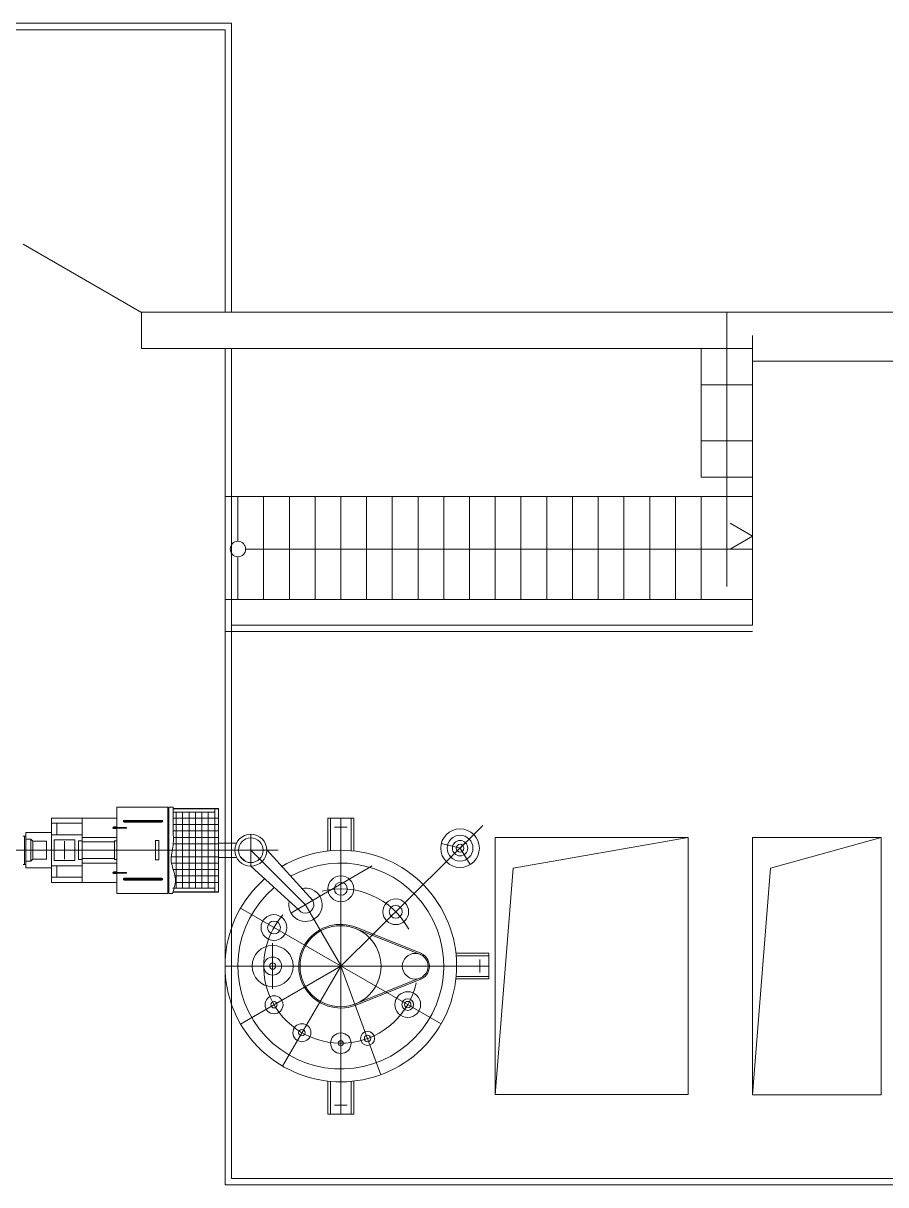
# Model space of a CAD drawing. Header units: millimetres. Extents: x 1337 to 8186, y 1899 to 5236.
# Drawn here: x 7089.1 to 7193.7, y 2717 to 2857.8 of the extents above; entities that cross this region are included whole.
import ezdxf

# ---------------------------------------------------------------- set-up
doc = ezdxf.new("R2010")
doc.units = ezdxf.units.MM
doc.layers.add('Линия связи (Вновь)', color=3, linetype='Continuous', lineweight=60)
doc.layers.add('Строительный', color=251, linetype='Continuous', lineweight=13)

# ---------------------------------------------------------------- blocks, each defined once
blk = doc.blocks.new('A$C049F4C0A')
at = {"layer": 'Строительный', "ltscale": 100}
for p, q in [((290.716, 355.146), (321.677, 355.146)), ((321.677, 355.146), (321.677, 332.669)), ((290.716, 354.646), (321.177, 354.646)), ((321.177, 354.646), (321.177, 332.669)), ((314.677, 332.669), (305.497, 337.969)), ((384.684, 332.692), (314.677, 332.686)), ((314.677, 329.869), (314.677, 332.686)), ((360.177, 332.674), (360.177, 317.615)), ((362.177, 308.369), (362.177, 330.869)), ((362.177, 329.869), (314.677, 329.869)), ((321.177, 329.869), (321.177, 264.869)), ((321.677, 329.869), (321.677, 265.369)), ((362.177, 329.869), (358.177, 329.869)), ((358.177, 329.869), (358.177, 319.869)), ((362.177, 329.869), (358.177, 329.869)), ((362.177, 319.869), (362.177, 329.869)), ((384.684, 328.892), (362.177, 328.89)), ((358.177, 327.043), (362.177, 327.043)), ((358.177, 322.695), (362.177, 322.695)), ((358.177, 319.869), (362.177, 319.869)), ((360.177, 319.369), (360.177, 311.369)), ((362.177, 318.369), (321.177, 318.369)), ((322.177, 318.369), (322.177, 314.88)), ((324.177, 318.369), (324.177, 310.369)), ((326.177, 318.369), (326.177, 310.369)), ((328.177, 318.369), (328.177, 310.369)), ((330.177, 318.369), (330.177, 310.369)), ((332.177, 318.369), (332.177, 310.369)), ((334.177, 318.369), (334.177, 310.369)), ((336.177, 318.369), (336.177, 310.369)), ((338.177, 318.369), (338.177, 310.369)), ((340.177, 318.369), (340.177, 310.369)), ((342.177, 318.369), (342.177, 310.369)), ((344.177, 318.369), (344.177, 310.369)), ((346.177, 318.369), (346.177, 310.369)), ((348.177, 318.369), (348.177, 310.369)), ((350.177, 318.369), (350.177, 310.369)), ((352.177, 318.369), (352.177, 310.369)), ((354.177, 318.369), (354.177, 310.369)), ((356.177, 318.369), (356.177, 310.369)), ((358.177, 318.369), (358.177, 310.369)), ((362.177, 315.28), (360.445, 316.28)), ((362.177, 315.28), (360.445, 314.28)), ((362.177, 314.28), (322.777, 314.28)), ((322.177, 313.68), (322.177, 310.369)), ((362.177, 310.369), (321.177, 310.369)), ((362.177, 307.869), (321.177, 307.869)), ((362.177, 308.369), (321.677, 308.369)), ((316.737, 294.219), (312.777, 294.219)), ((312.777, 294.219), (312.777, 289.149)), ((316.737, 294.219), (316.737, 287.519)), ((316.777, 294.219), (316.777, 287.519)), ((317.14, 294.219), (316.817, 294.219)), ((316.817, 294.219), (316.817, 287.519)), ((320.677, 294.119), (317.141, 294.119)), ((320.677, 294.099), (317.141, 294.099)), ((320.377, 293.819), (317.141, 293.819)), ((317.377, 293.819), (317.377, 287.919)), ((317.877, 293.819), (317.877, 287.919)), ((318.377, 293.819), (318.377, 287.919)), ((318.877, 293.819), (318.877, 287.919)), ((319.377, 293.819), (319.377, 287.919)), ((319.877, 293.819), (319.877, 287.919)), ((320.377, 294.119), (320.377, 287.619)), ((320.657, 294.119), (320.657, 287.619)), ((320.677, 294.119), (320.677, 287.619)), ((312.777, 293.369), (307.697, 293.369)), ((307.697, 288.369), (307.697, 293.369)), ((310.077, 292.969), (307.697, 292.969)), ((308.097, 292.071), (308.097, 292.969)), ((310.077, 293.369), (310.077, 288.369)), ((313.527, 292.649), (312.45, 292.649)), ((312.45, 292.589), (312.45, 292.649)), ((313.527, 292.589), (312.45, 292.589)), ((312.518, 292.649), (312.518, 292.686)), ((312.518, 292.686), (312.707, 292.686)), ((312.518, 292.589), (312.518, 292.553)), ((312.518, 292.553), (312.707, 292.553)), ((312.707, 292.686), (312.707, 292.649)), ((312.707, 292.553), (312.707, 292.589)), ((316.347, 293.119), (313.277, 293.119)), ((316.277, 293.189), (313.347, 293.189)), ((316.277, 293.049), (313.347, 293.049)), ((313.527, 292.589), (313.527, 292.649)), ((320.677, 293.369), (317.15, 293.369)), ((320.677, 292.869), (317.15, 292.869)), ((330.177, 293.369), (329.177, 293.369)), ((329.177, 293.369), (329.177, 290.809)), ((329.377, 293.369), (329.377, 290.829)), ((330.177, 292.669), (329.677, 292.669)), ((330.177, 270.369), (330.177, 293.369)), ((330.177, 293.369), (331.177, 293.369)), ((330.177, 281.869), (341.22, 292.787)), ((330.177, 292.669), (330.677, 292.669)), ((330.977, 293.369), (330.977, 290.829)), ((331.177, 293.369), (331.177, 290.809)), ((339.443, 291.03), (341.22, 292.787)), ((305.697, 291.969), (305.497, 291.969)), ((305.597, 289.769), (305.597, 291.969)), ((305.697, 289.5), (305.697, 292.238)), ((307.697, 292.238), (305.697, 292.238)), ((305.697, 289.769), (305.697, 291.969)), ((306.097, 291.719), (305.697, 291.719)), ((306.097, 290.019), (306.097, 291.719)), ((306.097, 291.719), (306.247, 291.569)), ((310.077, 292.071), (307.697, 292.071)), ((309.497, 291.669), (307.897, 291.669)), ((307.897, 290.069), (307.897, 291.669)), ((309.497, 290.069), (309.497, 291.669)), ((309.777, 291.598), (309.777, 290.14)), ((309.777, 291.598), (310.077, 291.598)), ((312.777, 291.869), (310.077, 291.869)), ((312.577, 291.598), (312.577, 290.14)), ((312.777, 291.598), (312.577, 291.598)), ((316.027, 291.619), (315.777, 291.619)), ((315.777, 291.619), (315.777, 290.119)), ((316.027, 291.619), (316.027, 290.119)), ((320.677, 292.369), (317.15, 292.369)), ((320.677, 291.869), (317.15, 291.869)), ((323.177, 292.109), (323.177, 289.629)), ((357.177, 291.869), (342.177, 291.869)), ((342.177, 271.884), (342.177, 291.869)), ((343.565, 289.469), (357.177, 291.869)), ((357.177, 271.884), (357.177, 291.869)), ((362.177, 271.869), (362.177, 291.869)), ((372.177, 291.869), (362.177, 291.869)), ((363.565, 289.469), (372.177, 291.869)), ((372.177, 271.869), (372.177, 291.869)), ((325.304, 290.869), (303.297, 290.869)), ((306.247, 290.169), (306.247, 291.569)), ((306.247, 291.569), (307.297, 291.569)), ((307.297, 290.169), (307.297, 291.569)), ((308.697, 290.169), (308.697, 291.569)), ((312.577, 291.519), (310.077, 291.519)), ((320.677, 291.369), (317.15, 291.369)), ((322.071, 291.429), (320.677, 291.429)), ((323.177, 290.869), (327.43, 286.634)), ((324.417, 290.898), (327.992, 286.961)), ((339.443, 291.03), (337.99, 291.403)), ((339.443, 291.03), (340.233, 289.755)), ((306.097, 290.019), (305.697, 290.019)), ((306.097, 290.019), (306.247, 290.169)), ((306.247, 290.169), (307.297, 290.169)), ((309.497, 290.069), (307.897, 290.069)), ((309.777, 290.14), (310.077, 290.14)), ((312.577, 290.219), (310.077, 290.219)), ((312.777, 289.869), (310.077, 289.869)), ((312.777, 290.14), (312.577, 290.14)), ((316.027, 290.119), (315.777, 290.119)), ((320.677, 290.369), (316.999, 290.369)), ((320.677, 289.869), (316.999, 289.869)), ((322.071, 290.309), (320.677, 290.309)), ((322.767, 290.001), (322.352, 290.378)), ((305.697, 289.769), (305.497, 289.769)), ((307.697, 289.5), (305.697, 289.5)), ((310.077, 289.668), (307.697, 289.668)), ((308.097, 288.769), (308.097, 289.668)), ((313.527, 289.149), (312.45, 289.149)), ((312.45, 289.149), (312.45, 289.089)), ((313.527, 289.089), (312.45, 289.089)), ((312.518, 289.149), (312.518, 289.186)), ((312.518, 289.186), (312.707, 289.186)), ((312.518, 289.089), (312.518, 289.053)), ((312.518, 289.053), (312.707, 289.053)), ((312.707, 289.186), (312.707, 289.149)), ((312.707, 289.053), (312.707, 289.089)), ((312.777, 289.089), (312.777, 287.519)), ((313.527, 289.149), (313.527, 289.089)), ((320.677, 289.369), (317.157, 289.369)), ((326.932, 286.216), (323.176, 289.629)), ((332.603, 289.647), (326.289, 285.969)), ((342.177, 271.869), (343.565, 289.469)), ((362.177, 271.869), (363.565, 289.469)), ((310.077, 288.769), (307.697, 288.769)), ((312.777, 288.369), (307.697, 288.369)), ((316.347, 288.619), (313.277, 288.619)), ((316.277, 288.689), (313.347, 288.689)), ((316.277, 288.549), (313.347, 288.549)), ((320.677, 288.869), (317.296, 288.869)), ((320.677, 288.369), (317.307, 288.369)), ((316.737, 287.519), (312.777, 287.519)), ((317.095, 287.519), (316.817, 287.519)), ((320.377, 287.919), (317.126, 287.919)), ((320.677, 287.639), (317.126, 287.639)), ((320.677, 287.619), (317.126, 287.619)), ((337.976, 277.378), (322.378, 286.36)), ((330.177, 281.919), (327.43, 286.634)), ((336.425, 282.74), (331.308, 284.788)), ((336.462, 282.833), (331.345, 284.881)), ((324.877, 280.104), (324.877, 283.652)), ((341.677, 282.869), (339.117, 282.869)), ((341.677, 282.669), (339.137, 282.669)), ((341.677, 281.869), (341.677, 282.869)), ((341.677, 282.869), (341.677, 282.669)), ((340.677, 281.869), (321.177, 281.869)), ((330.177, 281.869), (322.387, 277.361)), ((324.896, 281.888), (324.877, 281.869)), ((330.177, 281.869), (325.633, 274.1)), ((330.155, 281.856), (330.133, 281.844)), ((330.177, 281.869), (330.155, 281.856)), ((330.177, 281.869), (333.292, 273.425)), ((339.177, 281.869), (341.677, 281.869)), ((339.177, 281.869), (341.677, 281.869)), ((340.977, 281.869), (340.977, 282.369)), ((341.677, 281.869), (340.977, 281.869)), ((340.977, 281.869), (340.977, 281.369)), ((341.677, 281.869), (341.677, 280.869)), ((336.425, 280.973), (331.308, 278.925)), ((336.462, 280.88), (331.345, 278.832)), ((341.677, 280.869), (339.117, 280.869)), ((341.677, 281.069), (339.137, 281.069)), ((329.177, 270.369), (329.177, 272.929)), ((329.377, 270.369), (329.377, 272.909)), ((330.977, 270.369), (330.977, 272.909)), ((331.177, 270.369), (331.177, 272.929)), ((357.177, 271.884), (342.177, 271.884)), ((372.177, 271.869), (362.177, 271.869)), ((330.177, 271.069), (329.677, 271.069)), ((330.177, 271.069), (330.677, 271.069)), ((330.177, 270.369), (329.177, 270.369)), ((330.177, 270.369), (331.177, 270.369)), ((321.177, 264.869), (420.277, 264.869)), ((321.677, 265.369), (404.277, 265.369))]:
    blk.add_line(p, q, dxfattribs=at)
for centre, radius in [((322.177, 314.28), 0.6), ((339.443, 291.03), 1.5), ((323.177, 290.869), 1.24), ((323.177, 290.869), 0.96), ((339.443, 291.03), 1), ((339.443, 291.03), 0.6), ((339.443, 291.03), 0.3), ((330.177, 287.869), 1), ((330.177, 287.869), 0.5), ((334.444, 286.087), 1), ((334.444, 286.087), 0.5), ((324.977, 284.863), 1), ((324.977, 284.863), 0.5), ((330.155, 281.856), 3.15), ((324.877, 281.869), 1.6), ((324.877, 281.869), 0.7), ((335.955, 281.856), 1), ((324.877, 281.869), 0.25), ((335.377, 278.875), 1), ((324.984, 278.864), 0.7), ((324.984, 278.864), 0.25), ((335.377, 278.875), 0.45), ((335.377, 278.875), 0.25), ((327.148, 276.69), 0.7), ((327.148, 276.69), 0.25), ((330.177, 275.869), 0.8), ((332.254, 276.24), 0.55), ((332.254, 276.24), 0.25), ((330.177, 275.869), 0.2)]:
    blk.add_circle(centre, radius, dxfattribs=at)
for centre, radius, start, end in [((313.347, 293.119), 0.07, 90, 270), ((313.347, 293.119), 0.07, 90, 270), ((316.277, 293.119), 0.07, 270, 90), ((316.277, 293.119), 0.07, 270, 90), ((330.177, 281.869), 9, 131.13449, 120.67), ((330.177, 281.869), 8, 130.30416, 119.19876), ((313.347, 288.619), 0.07, 90, 270), ((313.347, 288.619), 0.07, 90, 270), ((316.277, 288.619), 0.07, 270, 90), ((316.277, 288.619), 0.07, 270, 90), ((327.43, 286.634), 1.3, 167.44165, 102.97069), ((327.43, 286.634), 0.65, 220.01111, 54.2723), ((330.177, 281.869), 6, 28.5378, 103.99172), ((330.177, 281.869), 6, 138.54146, 347.54576), ((330.155, 281.856), 3.25, 67.84169, 294.80596), ((335.955, 281.856), 1.1, 286.19742, 73.80258)]:
    blk.add_arc(centre, radius, start, end, dxfattribs=at)
blk.add_spline([(317.095, 287.519), (317.312, 288.758), (316.997, 290.001), (317.14, 291.272), (317.14, 292.515), (317.14, 293.443), (317.14, 294.219)], degree=3, dxfattribs=at)

msp = doc.modelspace()

# ---------------------------------------------------------------- block references
at = {"layer": 'Линия связи (Вновь)', "xscale": 1.56, "yscale": 1.56, "zscale": 1.56}
msp.add_blockref('A$C049F4C0A', (6612.52, 2303.78), dxfattribs=at)

doc.saveas('drawing.dxf')
